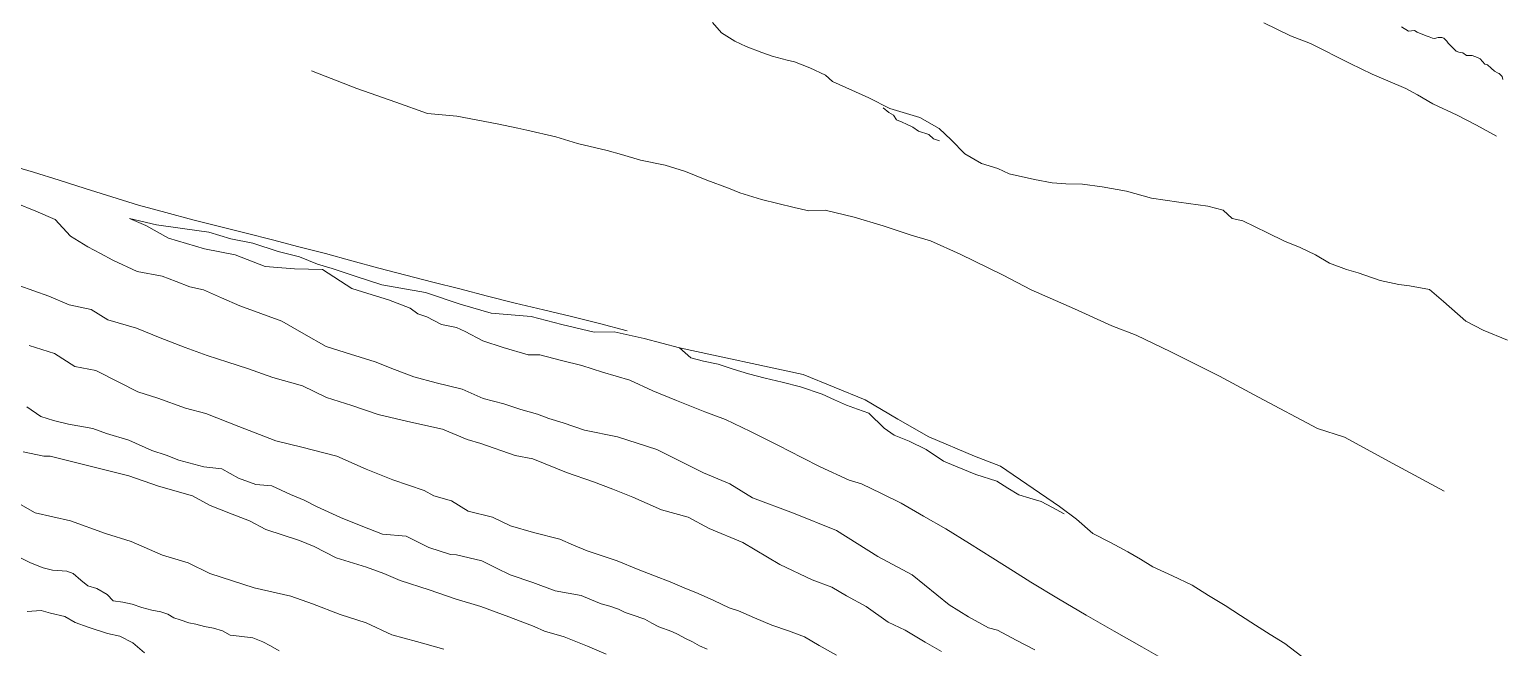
# Model space of a CAD drawing. Extents: x 683321 to 688873, y 7661944 to 7668387.
# Drawn here: x 686712.4 to 687029.7, y 7667310.5 to 7667443.6 of the extents above; entities that cross this region are included whole.
import ezdxf

# ---------------------------------------------------------------- set-up
doc = ezdxf.new("R2010")
doc.units = 0
doc.header["$MEASUREMENT"] = 0
doc.layers.add('01 CRESTA_Line', color=3, linetype='Continuous', lineweight=20)

msp = doc.modelspace()

# ---------------------------------------------------------------- linework, layer by layer
at = {"layer": '01 CRESTA_Line'}
for points in [[(686859.53, 7667445.03, 4212.9), (686861.47, 7667442.81, 4212.95), (686864.35, 7667441.06, 4212.77), (686866.76, 7667439.92, 4212.52), (686870.11, 7667438.62, 4212.61), (686872.38, 7667437.8, 4212.74), (686875.59, 7667436.97, 4212.51), (686877.21, 7667436.59, 4212.38), (686880.48, 7667435.3, 4212.69), (686883.83, 7667433.71, 4212.63), (686885.37, 7667432.39, 4212.11), (686893.19, 7667428.82, 4212.77), (686897.73, 7667426.55, 4212.48), (686904.15, 7667424.62, 4213.53), (686908.32, 7667422.27, 4213.38), (686910.9, 7667419.83, 4213.33), (686913.89, 7667416.78, 4213.48), (686917.49, 7667414.67, 4214.15), (686920.95, 7667413.59, 4214.34), (686923.42, 7667412.46, 4215.92), (686928.89, 7667411.28, 4216.26), (686932.7, 7667410.53, 4216.27), (686935.6, 7667410.34, 4216.44), (686939.24, 7667410.26, 4216.86), (686943.41, 7667409.67, 4217.49), (686948.65, 7667408.73, 4217.98), (686954.05, 7667407.27, 4218.93), (686959.98, 7667406.39, 4219.92), (686966.23, 7667405.51, 4220.96), (686969.48, 7667404.67, 4221.08), (686971.46, 7667402.86, 4221), (686973.75, 7667402.38, 4220.99), (686979.07, 7667399.78, 4221.23), (686982.68, 7667398.01, 4221.04), (686986.06, 7667396.65, 4221.23), (686989.39, 7667395.04, 4221.03), (686992.39, 7667393.26, 4221.46), (686996.08, 7667391.9, 4221.96), (686998.57, 7667391.13, 4221.88), (687003.34, 7667389.48, 4222.62), (687007.31, 7667388.67, 4223.41), (687009.67, 7667388.38, 4223.78), (687013.94, 7667387.56, 4223.84), (687016.96, 7667385.01, 4225.57), (687021.8, 7667380.78, 4226.09), (687025.48, 7667378.82, 4226.2), (687030.71, 7667376.67, 4226.72)], [(687028.4, 7667420.59, 4222.79), (687024.04, 7667422.95, 4222.52), (687019.91, 7667425.14, 4222.26), (687014.68, 7667427.57, 4221.95), (687011.36, 7667429.51, 4221.74), (687008.84, 7667430.85, 4221.58), (687001.62, 7667433.97, 4221.15), (686996.86, 7667436.27, 4220.85), (686988.33, 7667440.55, 4220.73), (686983.98, 7667442.19, 4220.63), (686978.23, 7667444.96, 4220.44)], [(687029.75, 7667432.78, 4229.78), (687029.59, 7667433.43, 4229.73), (687029.34, 7667433.7, 4229.91), (687028.98, 7667434.1, 4229.99), (687028.7, 7667434.16, 4230.02), (687027.97, 7667434.56, 4230.05), (687027.23, 7667435.2, 4230.11), (687026.41, 7667435.96, 4229.88), (687025.83, 7667436.08, 4230.16), (687025.39, 7667436.68, 4230.14), (687024.89, 7667437.27, 4230.13), (687024.29, 7667437.51, 4230.15), (687023.71, 7667437.77, 4230.09), (687023.13, 7667437.95, 4230.05), (687022.58, 7667437.97, 4230.05), (687021.88, 7667437.99, 4230.17), (687021.15, 7667438.5, 4229.89), (687020.24, 7667438.66, 4230.14), (687019.67, 7667438.89, 4230.27), (687018.82, 7667439.73, 4230.21), (687018.53, 7667440.02, 4230.3), (687017.98, 7667440.58, 4230.48), (687017.66, 7667441.06, 4230.33), (687017, 7667441.67, 4230.3), (687016.62, 7667441.84, 4230.35), (687015.8, 7667441.84, 4230.43), (687015.02, 7667441.65, 4230.43), (687014.57, 7667441.67, 4230.33), (687013.87, 7667442, 4230.26), (687013.26, 7667442.21, 4230.26), (687011.32, 7667442.98, 4230.3), (687010.72, 7667443.34, 4230.35), (687009.41, 7667443.17, 4230.25), (687007.93, 7667444.12, 4230.24)], [(687017.11, 7667344.16, 4195.39), (687006.05, 7667350.1, 4193.43), (686995.65, 7667355.8, 4191.9), (686989.79, 7667357.63, 4191.85), (686977.14, 7667364.36, 4190.42), (686968.72, 7667368.88, 4190.13), (686958.2, 7667374.15, 4190.21), (686950.77, 7667377.75, 4191.5), (686945.55, 7667379.73, 4191.4), (686937.52, 7667383.44, 4192.34), (686928.14, 7667387.51, 4191.3), (686922.1, 7667390.66, 4191.54), (686912.85, 7667395.2, 4190.98), (686906.48, 7667398.08, 4191.65), (686902.3, 7667399.26, 4191.72), (686896.31, 7667401.28, 4192.36), (686890, 7667403.17, 4192.98), (686883.77, 7667404.67, 4193.24), (686880.25, 7667404.54, 4192.63), (686877.14, 7667405.25, 4191.75), (686870.04, 7667406.96, 4191.16), (686865.4, 7667408.42, 4190.23), (686862.93, 7667409.42, 4190.32), (686858.32, 7667411.12, 4189.7), (686853.73, 7667412.95, 4189.2), (686849.33, 7667414.37, 4188.31), (686844, 7667415.43, 4187.4), (686839.94, 7667416.67, 4186.67), (686836.83, 7667417.52, 4186.39), (686830.44, 7667419, 4185.28), (686825.79, 7667420.46, 4184.45), (686819.53, 7667421.91, 4183.61), (686817.62, 7667422.34, 4182.11), (686813.15, 7667423.21, 4181.54), (686804.45, 7667424.86, 4180.06), (686798.13, 7667425.5, 4178.99), (686791.32, 7667427.93, 4178.31), (686782.89, 7667430.82, 4178.81), (686773.16, 7667434.66, 4178.88)], [(686896.3, 7667426.7, 4210), (686897.48, 7667425.69, 4210), (686898.52, 7667425.12, 4210), (686899.12, 7667424.11, 4210), (686900.38, 7667423.61, 4210), (686901.27, 7667423.14, 4210), (686902.66, 7667422.54, 4210), (686903.89, 7667421.63, 4210), (686906.11, 7667420.92, 4210), (686907.1, 7667420.01, 4210), (686908.43, 7667419.56, 4210)], [(686841.15, 7667378.69, 4175.61), (686835.18, 7667380.24, 4175.04), (686829.13, 7667381.73, 4174.48), (686823.09, 7667383.2, 4173.86), (686817.05, 7667384.65, 4173.23), (686811.04, 7667386.11, 4172.68), (686805.13, 7667387.68, 4172.13), (686799.3, 7667389.13, 4171.52), (686793.48, 7667390.63, 4170.93), (686787.63, 7667392.13, 4170.33), (686781.82, 7667393.76, 4169.85), (686776.14, 7667395.29, 4169.32), (686770.45, 7667396.77, 4168.73), (686764.78, 7667398.26, 4168.19), (686759.09, 7667399.69, 4167.66), (686753.36, 7667401.14, 4167.17), (686747.56, 7667402.6, 4166.64), (686741.75, 7667404.16, 4166.05), (686735.92, 7667405.75, 4165.44), (686730.12, 7667407.53, 4164.8), (686724.42, 7667409.34, 4164.16), (686718.81, 7667411.12, 4163.53), (686713.25, 7667412.83, 4162.94), (686707.69, 7667414.52, 4162.35)], [(686928.92, 7667309.97, 4160.12), (686924.91, 7667312.09, 4160.11), (686920.89, 7667314.22, 4160.09), (686918.94, 7667314.72, 4160.08), (686914.69, 7667317.07, 4159.99), (686910.47, 7667319.69, 4159.94), (686902.53, 7667326.1, 4159.95), (686895.15, 7667330.09, 4160), (686886.21, 7667335.7, 4160.04), (686876.96, 7667339.38, 4159.94), (686868.12, 7667342.73, 4160), (686863.23, 7667345.73, 4160.06), (686857.6, 7667348.09, 4160.1), (686847.52, 7667353.1, 4160.12), (686839.05, 7667355.85, 4160.06), (686831.92, 7667357.25, 4159.34), (686827.37, 7667358.84, 4160.03), (686824.25, 7667359.8, 4160.06), (686821.86, 7667360.69, 4160.09), (686818.22, 7667361.7, 4160.11), (686814.55, 7667362.95, 4160.16), (686810.14, 7667364.1, 4160.21), (686805.59, 7667366.08, 4160.22), (686800.01, 7667367.46, 4160.21), (686795.19, 7667368.74, 4160.23), (686791.02, 7667370.36, 4160.21), (686786.85, 7667371.98, 4160.19), (686781.58, 7667373.65, 4160.15), (686776.32, 7667375.32, 4160.09), (686771.53, 7667378.03, 4160.12), (686766.74, 7667380.73, 4160.14), (686762.21, 7667382.41, 4160.13), (686757.69, 7667384.08, 4160.15), (686753.8, 7667385.78, 4160.18), (686749.91, 7667387.49, 4160.2), (686746.93, 7667388.12, 4160.22), (686743.97, 7667389.27, 4160.25), (686741.02, 7667390.41, 4160.3), (686735.58, 7667391.47, 4160.4), (686730.35, 7667393.92, 4160.54), (686727.68, 7667395.32, 4160.59), (686725.01, 7667396.73, 4160.71), (686721.27, 7667399.09, 4160.78), (686717.95, 7667402.67, 4160.96), (686713.75, 7667404.41, 4160.79), (686709.55, 7667406.15, 4160.61)], [(686777.61, 7667392.11, 4169.21), (686774.47, 7667393.01, 4169.01), (686770.55, 7667394.57, 4168.55), (686765.94, 7667395.73, 4168.18), (686760.51, 7667397.55, 4167.86), (686755.81, 7667398.45, 4167.74), (686751.02, 7667399.95, 4167.23), (686745.37, 7667400.74, 4166.64), (686739.76, 7667401.5, 4166.4), (686733.96, 7667402.88, 4166.03), (686737.44, 7667401.32, 4166.05), (686742.36, 7667398.61, 4164.16), (686750.1, 7667396.3, 4164.64), (686756.7, 7667395.06, 4165.15), (686763.19, 7667392.53, 4165.63), (686769.51, 7667392.05, 4166.93), (686775.55, 7667391.86, 4168.56), (686781.8, 7667387.8, 4167.83), (686786.21, 7667386.44, 4168.37), (686789.74, 7667385.38, 4168.72), (686794.37, 7667383.55, 4168.52), (686796.02, 7667382.32, 4168.14), (686797.96, 7667381.65, 4168.35), (686801.18, 7667380.06, 4168.84), (686804.36, 7667379.42, 4169.09), (686806.27, 7667378.5, 4169.25), (686810.06, 7667376.54, 4169.56), (686814.46, 7667375.05, 4169.84), (686819.79, 7667373.48, 4170.22), (686822.32, 7667373.5, 4170.22), (686827.01, 7667372.27, 4170.17), (686831.34, 7667371.21, 4170.15), (686835.85, 7667369.74, 4170.17), (686841.7, 7667368.03, 4170.22), (686846.63, 7667365.74, 4170.12), (686851.74, 7667363.66, 4170.05), (686857.9, 7667361.25, 4170.03), (686862.34, 7667359.56, 4170.04), (686867.71, 7667357.01, 4170.07), (686873.73, 7667354, 4170.13), (686878.73, 7667351.38, 4170.03), (686882.71, 7667349.41, 4169.97), (686888.95, 7667346.53, 4169.87), (686891.63, 7667345.71, 4169.86), (686895.9, 7667343.64, 4169.82), (686900.17, 7667341.56, 4169.78), (686904.97, 7667338.79, 4169.71), (686909.78, 7667336.01, 4169.76), (686914.84, 7667332.85, 4169.83), (686919.91, 7667329.69, 4169.83), (686924.38, 7667326.89, 4169.83), (686928.11, 7667324.52, 4169.83), (686934.07, 7667320.99, 4169.9), (686940.02, 7667317.45, 4169.89), (686946.02, 7667314.03, 4169.87), (686952.01, 7667310.6, 4169.91), (686958.01, 7667307.18, 4169.93)], [(686777.61, 7667392.11, 4169.21), (686782.56, 7667390.47, 4169.9), (686788.32, 7667388.61, 4170.71), (686797.7, 7667386.93, 4171.54), (686805.17, 7667384.38, 4172.3), (686811.83, 7667382.44, 4172.94), (686820.48, 7667381.73, 4173.83), (686827.09, 7667380, 4174.54), (686834.01, 7667378.38, 4174.76), (686838.34, 7667378.42, 4175.16), (686844.81, 7667377, 4176.08), (686852.43, 7667375.02, 4176.89), (686854.87, 7667372.89, 4176.35), (686857.56, 7667372.12, 4176.74), (686860.75, 7667371.5, 4176.83), (686864, 7667370.44, 4177.35), (686867.24, 7667369.38, 4177.88), (686870.89, 7667368.5, 4178.22), (686874.55, 7667367.63, 4178.56), (686878.49, 7667366.62, 4178.74), (686883.16, 7667365.01, 4178.7), (686885.78, 7667363.82, 4178.99), (686888.4, 7667362.63, 4179.29), (686890.78, 7667361.77, 4179.66), (686893.16, 7667360.92, 4180.04), (686896.46, 7667357.69, 4180.19), (686898.67, 7667356.17, 4180.67), (686901.84, 7667354.89, 4180.81), (686905.52, 7667353.11, 4180.9), (686909.29, 7667350.64, 4181.19), (686911.84, 7667349.52, 4181.16), (686916.22, 7667347.75, 4181.52), (686920.74, 7667346.27, 4181.19), (686923.1, 7667344.8, 4181.28), (686925.47, 7667343.34, 4181.36), (686927.88, 7667342.65, 4181.25), (686930.28, 7667341.95, 4181.14), (686932.76, 7667340.62, 4181.14), (686935.25, 7667339.29, 4181.13)], [(686710.11, 7667388.44, 4149.84), (686716.61, 7667386.12, 4149.84), (686720.92, 7667384.24, 4149.87), (686725.66, 7667383.25, 4149.9), (686729.3, 7667381.05, 4149.86), (686735.47, 7667379.28, 4149.8), (686740.54, 7667377.19, 4149.82), (686745.95, 7667375.09, 4149.76), (686750.69, 7667373.33, 4149.72), (686755.1, 7667371.89, 4149.7), (686759.4, 7667370.57, 4149.69), (686764.8, 7667368.59, 4149.68), (686771.2, 7667366.82, 4149.7), (686776.38, 7667364.3, 4149.79), (686781.85, 7667362.62, 4149.84), (686787.52, 7667360.65, 4149.87), (686793.87, 7667359.14, 4149.92), (686801.35, 7667357.5, 4149.96), (686806.69, 7667355.26, 4150.05), (686809.62, 7667354.4, 4150.03), (686817.03, 7667351.82, 4149.98), (686820.82, 7667351.13, 4149.98), (686828.06, 7667348.2, 4149.99), (686833.92, 7667346.13, 4150.06), (686838.05, 7667344.58, 4150.07), (686842.36, 7667342.86, 4150.05), (686848.56, 7667340.1, 4150.06), (686854.25, 7667338.55, 4150.05), (686858.81, 7667336.09, 4150.05), (686866.08, 7667333.09, 4150.11), (686874.03, 7667328.39, 4150.15), (686881, 7667325.08, 4150.12), (686885.19, 7667323.45, 4150.14), (686888.39, 7667321.61, 4150.18), (686892.6, 7667319.32, 4150.21), (686897.36, 7667315.95, 4150.16), (686900.99, 7667314.24, 4150.23), (686905.35, 7667311.6, 4150.24), (686908.87, 7667309.59, 4150.18)], [(686886.21, 7667308.86, 4140.05), (686882.51, 7667310.89, 4140.02), (686879.31, 7667312.76, 4139.99), (686875.86, 7667314.04, 4139.98), (686872.27, 7667315.32, 4140.01), (686868.56, 7667316.87, 4140.09), (686865.11, 7667318.38, 4140.13), (686863.13, 7667319.05, 4140.14), (686859.77, 7667320.58, 4140.17), (686856.4, 7667322.11, 4140.19), (686853.42, 7667323.35, 4140.19), (686850.43, 7667324.6, 4140.18), (686846.99, 7667325.94, 4140.17), (686843.54, 7667327.28, 4140.17), (686838.99, 7667329.11, 4140.17), (686835.75, 7667330.19, 4140.16), (686832.51, 7667331.27, 4140.16), (686829.56, 7667332.54, 4140.16), (686826.6, 7667333.81, 4140.15), (686820.93, 7667335.26, 4140.11), (686816.04, 7667336.66, 4140.05), (686812.1, 7667338.58, 4140), (686806.92, 7667339.84, 4139.93), (686803.31, 7667342.04, 4139.92), (686799.48, 7667343.15, 4139.93), (686797.43, 7667344.29, 4139.96), (686790.69, 7667346.56, 4140.05), (686784.89, 7667348.87, 4140.07), (686778.64, 7667351.65, 4140.06), (686771.05, 7667353.65, 4139.95), (686765.46, 7667354.98, 4139.89), (686757.47, 7667358.04, 4139.84), (686750.42, 7667360.84, 4139.9), (686746.02, 7667362.04, 4139.97), (686740.07, 7667364.14, 4140.02), (686735.72, 7667365.52, 4140.07), (686731.64, 7667367.63, 4140.08), (686726.71, 7667370.16, 4140.08), (686722.19, 7667370.96, 4140.11), (686717.79, 7667373.76, 4140.05), (686712.33, 7667375.49, 4140.08)], [(686986.42, 7667308.54, 4181.01), (686982.78, 7667311.32, 4181.06), (686979.64, 7667313.31, 4181.11), (686976.5, 7667315.3, 4181.15), (686973.21, 7667317.39, 4181.19), (686969.92, 7667319.49, 4181.23), (686966.38, 7667321.71, 4181.28), (686962.84, 7667323.93, 4181.33), (686958.58, 7667325.89, 4181.38), (686954.33, 7667327.86, 4181.43), (686951.67, 7667329.47, 4181.47), (686949, 7667331.08, 4181.5), (686945.22, 7667333.07, 4181.55), (686941.44, 7667335.05, 4181.6), (686937.91, 7667338.09, 4181.65), (686934.25, 7667340.86, 4181.7), (686921.52, 7667349.52, 4181.63), (686915.97, 7667351.66, 4181.61), (686906.12, 7667355.87, 4181.56), (686899.42, 7667359.65, 4181.53), (686892.4, 7667363.81, 4181.67), (686879.07, 7667369.24, 4180.51), (686852.43, 7667375.02, 4176.89)], [(686858.34, 7667310.14, 4130.04), (686856.71, 7667310.87, 4129.98), (686855.18, 7667311.72, 4130), (686853.58, 7667312.48, 4129.96), (686852.14, 7667313.26, 4130.01), (686850.74, 7667313.93, 4129.99), (686847.97, 7667314.95, 4130.02), (686846.43, 7667315.73, 4130.07), (686844.92, 7667316.55, 4130.05), (686842.18, 7667317.54, 4130.07), (686840.73, 7667318.01, 4130.13), (686839.27, 7667318.73, 4130.12), (686837.44, 7667319.38, 4130.19), (686835.57, 7667319.9, 4130.19), (686833.11, 7667320.92, 4130.25), (686831.25, 7667321.66, 4130.24), (686825.65, 7667322.66, 4130.27), (686820.8, 7667324.46, 4130.26), (686815.96, 7667326.15, 4130.23), (686812.98, 7667327.58, 4130.23), (686809.81, 7667329.15, 4130.21), (686804.36, 7667330.47, 4130.17), (686803.07, 7667330.5, 4130.14), (686798.41, 7667332.02, 4130.11), (686793.51, 7667334.45, 4130.13), (686788.47, 7667334.87, 4130.15), (686783.83, 7667336.7, 4130.22), (686779.41, 7667338.44, 4130.21), (686774.19, 7667340.87, 4130.19), (686771.57, 7667342.22, 4130.18), (686768.61, 7667343.42, 4130.16), (686764.58, 7667345.32, 4130.1), (686761.13, 7667345.59, 4130.08), (686757.4, 7667346.91, 4130.06), (686753.81, 7667348.98, 4130.02), (686749.93, 7667349.42, 4129.99), (686744.59, 7667350.79, 4129.96), (686741.83, 7667351.87, 4129.95), (686738.79, 7667352.92, 4129.93), (686733.83, 7667355.12, 4129.9), (686729.03, 7667356.57, 4129.88), (686726.02, 7667357.67, 4129.86), (686720.82, 7667358.56, 4129.88), (686717.59, 7667359.37, 4129.87), (686714.85, 7667360.24, 4129.85), (686711.81, 7667362.29, 4129.87)], [(686711.03, 7667352.63, 4119.84), (686715.48, 7667351.66, 4120.24), (686716.86, 7667351.67, 4120.42), (686726.92, 7667349.15, 4120.57), (686733.81, 7667347.45, 4121.39), (686740.22, 7667345.22, 4121.1), (686747.53, 7667343.13, 4120.77), (686751.29, 7667341.04, 4120.59), (686756.07, 7667339.19, 4120.38), (686759.79, 7667337.76, 4120.3), (686763.28, 7667335.88, 4120.22), (686770.55, 7667333.5, 4120.06), (686773.73, 7667332.26, 4120.02), (686778.46, 7667329.82, 4119.97), (686785.03, 7667327.75, 4119.89), (686788.71, 7667326.41, 4119.9), (686792.23, 7667324.89, 4119.91), (686798.52, 7667322.9, 4119.93), (686804.07, 7667320.98, 4119.92), (686809.62, 7667319.33, 4119.92), (686815.65, 7667317.06, 4119.96), (686821.14, 7667314.97, 4120.02), (686823.31, 7667314.01, 4119.89), (686827.56, 7667312.76, 4119.92), (686832.57, 7667310.8, 4119.93), (686836.6, 7667309.06, 4119.94)], [(686708.46, 7667342.4, 4110.37), (686713.65, 7667339.46, 4110.32), (686721.22, 7667337.73, 4110.22), (686728.75, 7667335.04, 4110.17), (686734.31, 7667333.34, 4110.13), (686741.03, 7667330.37, 4110.1), (686746.58, 7667328.7, 4110.1), (686751.27, 7667326.42, 4110.15), (686760.79, 7667323.3, 4110.22), (686768.73, 7667321.56, 4110.25), (686773.35, 7667319.87, 4110.3), (686779.35, 7667317.6, 4110.29), (686784.94, 7667315.81, 4110.27), (686790.44, 7667313.22, 4110.25), (686795.74, 7667311.79, 4110.21), (686801.63, 7667310.11, 4110.13)], [(686710.18, 7667329.96, 4099.6), (686712.62, 7667328.69, 4099.59), (686715.33, 7667327.61, 4099.42), (686717.4, 7667327.14, 4099.56), (686720.42, 7667326.91, 4099.4), (686721.8, 7667326.41, 4099.53), (686723.45, 7667324.96, 4099.47), (686725.01, 7667323.73, 4099.44), (686726.89, 7667323.17, 4099.47), (686729.11, 7667321.86, 4099.49), (686730.44, 7667320.53, 4099.37), (686732.54, 7667320.27, 4099.46), (686734.51, 7667319.78, 4099.47), (686736.62, 7667319.09, 4099.43), (686738.77, 7667318.52, 4099.52), (686740.67, 7667318.19, 4099.74), (686742.18, 7667317.66, 4099.83), (686743.53, 7667316.88, 4099.82), (686744.84, 7667316.42, 4099.91), (686746.72, 7667315.8, 4099.8), (686748.27, 7667315.5, 4099.75), (686750.07, 7667315.02, 4099.98), (686752.01, 7667314.68, 4100.01), (686753.96, 7667314.06, 4100.09), (686755.66, 7667313.15, 4100.06), (686757.59, 7667312.92, 4100.01), (686760.48, 7667312.55, 4100.06), (686762.66, 7667311.69, 4100.03), (686764.34, 7667310.81, 4100.04), (686766.21, 7667309.74, 4100.05)], [(686711.91, 7667318.25, 4089.5), (686714.93, 7667318.46, 4089.61), (686716.95, 7667317.89, 4089.79), (686720.04, 7667317.18, 4089.95), (686722.25, 7667315.87, 4089.71), (686725.04, 7667314.86, 4089.69), (686729.21, 7667313.52, 4089.64), (686731.89, 7667312.92, 4089.72), (686734.64, 7667311.49, 4089.7), (686737.21, 7667309.36, 4089.39)]]:
    msp.add_polyline3d(points, dxfattribs=at)

doc.saveas('drawing.dxf')
